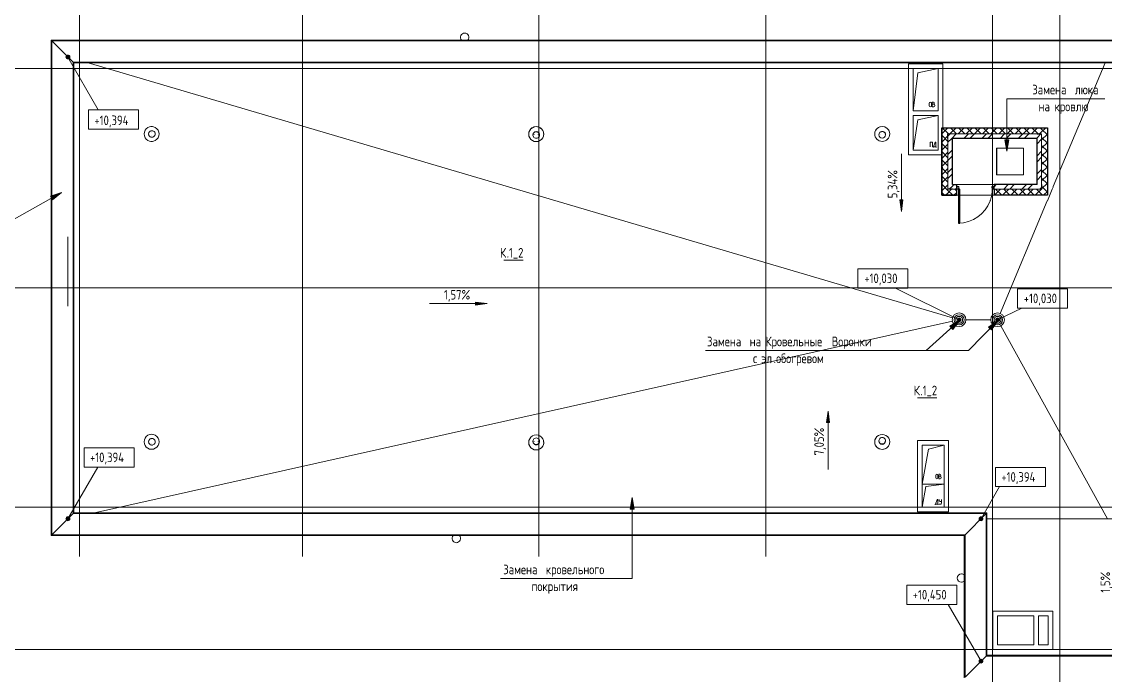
# Model space of a CAD drawing. Header units: millimetres. Extents: x -87434 to 499450, y -468665 to 122144.
# Drawn here: x 407989 to 436174, y 24745 to 41731 of the extents above; entities that cross this region are included whole.
import ezdxf

# ---------------------------------------------------------------- set-up
doc = ezdxf.new("R2010")
doc.units = ezdxf.units.MM
doc.linetypes.add('ADSK_Линия сетки', pattern=[25, 20, -2.5, 0, -2.5])
for name, color, linetype, lineweight in [('Высотные отметки', 252, 'Continuous', 9), ('Двери', 252, 'Continuous', 9), ('Каркас_Импост', 252, 'Continuous', 9), ('Крыши', 252, 'Continuous', 9), ('Марки крыш', 252, 'Continuous', 20), ('Монтажный зазор', 252, 'Continuous', 9), ('Осветительные приборы', 252, 'Continuous', 18), ('Оси', 252, 'Continuous', 9), ('Панель', 252, 'Continuous', 30), ('Поручни', 252, 'Continuous', 9), ('Специальное оборудование', 252, 'Continuous', 18), ('Стены разрез', 252, 'Continuous', 30), ('Стены штриховка', 252, 'Continuous', 9), ('Типовые аннотации', 252, 'Continuous', 18), ('Тонкие линии', 252, 'Continuous', 18), ('Уклоны в точках', 252, 'Continuous', 9)]:
    doc.layers.add(name, color=color, linetype=linetype, lineweight=lineweight)
doc.layers.add('Стены', color=252, linetype='Continuous')
doc.styles.add('GOST Common_3', font='', dxfattribs={"height": 3.5})
doc.styles.get('GOST Common_3').set_extended_font_data('GOST 2.304 type A')
pattern_1 = [(45, (-35002.24, 20977.94), (-235.7317, 235.7317), []), (45, (-34845.08, 20977.94), (-235.7317, 235.7317), [])]
pattern_2 = [(45, (-35002.24, 20977.94), (-106.066, 106.066), []), (135, (-35002.24, 20977.94), (-106.066, -106.066), [])]
pattern_3 = [(0, (-35002.24, 20977.94), (406.4, 101.6), [33.528, -271.272, 33.528, -271.272, -1625.6]), (0, (-35002.24, 20977.94), (406.4, 101.6), [-609.6, 33.528, -576.072, 33.528, -271.272, -711.2]), (0, (-35002.24, 20977.94), (406.4, 101.6), [-1524, 33.528, -169.672, 33.528, -474.472]), (120, (-34849.84, 21028.74), (-291.1882, 301.15272), [33.528, -271.272, 33.528, -271.272, -1625.6]), (120, (-34849.84, 21028.74), (-291.1882, 301.15272), [-609.6, 33.528, -576.072, 33.528, -271.272, -711.2]), (120, (-34849.84, 21028.74), (-291.1882, 301.15272), [-1524, 33.528, -169.672, 33.528, -474.472]), (240, (-34799.04, 21231.94), (-115.2118, -402.75272), [33.528, -271.272, 33.528, -271.272, -1625.6]), (240, (-34799.04, 21231.94), (-115.2118, -402.75272), [-609.6, 33.528, -576.072, 33.528, -271.272, -711.2]), (240, (-34799.04, 21231.94), (-115.2118, -402.75272), [-1524, 33.528, -169.672, 33.528, -474.472])]

# ---------------------------------------------------------------- blocks, each defined once
blk = doc.blocks.new('AC_Дверь_Однопольная_Стальная_без фурнитуры_ - Дн-13л__1_ 2000х980 Л-5254574-Маркировочный план кровли')
at = {"layer": 'Каркас_Импост'}
for p, q in [((-440, 60), (-470, 60)), ((-470, 60), (-470, -10)), ((-440, 20), (-440, 60)), ((-430, 20), (-440, 20)), ((-430, -10), (-430, 20)), ((440, 20), (430, 20)), ((430, 20), (430, -10)), ((470, 60), (440, 60)), ((440, 60), (440, 20)), ((470, -10), (470, 60)), ((-470, -10), (-430, -10)), ((430, -10), (470, -10))]:
    blk.add_line(p, q, dxfattribs=at)
at = {"layer": 'Монтажный зазор'}
for p, q in [((-470, 60), (-490, 60)), ((-490, 60), (-490, -10)), ((-470, -10), (-470, 60)), ((490, 60), (470, 60)), ((470, 60), (470, -10)), ((490, -10), (490, 60)), ((-490, -10), (-470, -10)), ((470, -10), (490, -10))]:
    blk.add_line(p, q, dxfattribs=at)
at = {"layer": 'Панель'}
for p, q in [((440, 940), (400, 940)), ((400, 940), (400, 363)), ((440, 363), (440, 940)), ((400, 358), (400, 357)), ((400, 357), (400, 347)), ((400, 347), (400, 345)), ((400, 345), (400, 341)), ((400, 341), (400, 212)), ((440, 357), (440, 358)), ((440, 347), (440, 357)), ((440, 345), (440, 347)), ((440, 341), (440, 345)), ((440, 212), (440, 341)), ((400, 212), (400, 60)), ((400, 60), (440, 60)), ((440, 60), (440, 212))]:
    blk.add_line(p, q, dxfattribs=at)
at = {"layer": 'Панель', "lineweight": 9}
for start, end in [(90, 159.8251), (161.3176, 170.0334), (161.0801, 161.3176), (160.2282, 160.9062), (160.9062, 161.0801), (170.0334, 180)]:
    blk.add_arc((440, 60), 880, start, end, dxfattribs=at)
blk = doc.blocks.new('TN_Воронка ТехноНИКОЛЬ с обжимным фланцем_ПВХ - Воронка с обжимным металлическим фланцем с обогревом Ø110х450мм-4655439-Маркировочный план кровли')
at = {"layer": 'Специальное оборудование', "flags": 128}
for points in [[(90, 0), (90, 4), (90, 7), (89, 11), (89, 14), (88, 18), (87, 21), (86, 25), (85, 28), (84, 32), (83, 35), (81, 38), (80, 42), (78, 45), (76, 48), (74, 51), (72, 54), (70, 57), (68, 59), (65, 62), (63, 64), (60, 67), (57, 69), (54, 72), (52, 74), (49, 76), (45, 78), (42, 79), (39, 81), (36, 82), (33, 84), (29, 85), (26, 86), (22, 87), (19, 88), (15, 89), (12, 89), (8, 90), (5, 90), (1, 90), (-3, 90), (-6, 90), (-10, 89), (-13, 89), (-17, 88), (-20, 88), (-24, 87), (-27, 86), (-31, 84), (-34, 83), (-37, 82), (-41, 80), (-44, 78), (-47, 77), (-50, 75), (-53, 73), (-56, 70), (-59, 68), (-61, 66), (-64, 63), (-66, 61), (-69, 58), (-71, 55), (-73, 52), (-75, 49), (-77, 46), (-79, 43), (-80, 40), (-82, 37), (-83, 33), (-85, 30), (-86, 27), (-87, 23), (-88, 20), (-88, 16), (-89, 13), (-89, 9), (-90, 6), (-90, 2), (-90, 0)], [(-90, 0), (-90, -4), (-90, -7), (-89, -11), (-89, -14), (-88, -18), (-87, -21), (-86, -25), (-85, -28), (-84, -32), (-83, -35), (-81, -38), (-80, -42), (-78, -45), (-76, -48), (-74, -51), (-72, -54), (-70, -57), (-68, -59), (-65, -62), (-63, -64), (-60, -67), (-57, -69), (-54, -72), (-52, -74), (-49, -76), (-45, -78), (-42, -79), (-39, -81), (-36, -82), (-33, -84), (-29, -85), (-26, -86), (-22, -87), (-19, -88), (-15, -89), (-12, -89), (-8, -90), (-5, -90), (-1, -90), (3, -90), (6, -90), (10, -89), (13, -89), (17, -88), (20, -88), (24, -87), (27, -86), (31, -84), (34, -83), (37, -82), (41, -80), (44, -78), (47, -77), (50, -75), (53, -73), (56, -70), (59, -68), (61, -66), (64, -63), (66, -61), (69, -58), (71, -55), (73, -52), (75, -49), (77, -46), (79, -43), (80, -40), (82, -37), (83, -33), (85, -30), (86, -27), (87, -23), (88, -20), (88, -16), (89, -13), (89, -9), (90, -6), (90, -2), (90, 0)]]:
    blk.add_lwpolyline(points, dxfattribs=at)
at = {"layer": 'Специальное оборудование'}
for radius, start, end in [(178, 360, 180), (178, 180, 360), (130, 360, 180), (130, 180, 360)]:
    blk.add_arc((0, 0), radius, start, end, dxfattribs=at)
blk = doc.blocks.new('Люк под покраску в потолок_Гиппократ _1_ - 700x700-4126094-Маркировочный план кровли')
at = {"layer": 'Двери'}
for p, q in [((0, 700), (0, 0)), ((700, 700), (0, 700)), ((4, 4), (4, 696)), ((696, 696), (4, 696)), ((4, 696), (4, 4)), ((696, 696), (4, 696)), ((6, 6), (6, 694)), ((694, 694), (6, 694)), ((694, 694), (694, 6)), ((696, 696), (696, 4)), ((696, 4), (696, 696)), ((700, 0), (700, 700)), ((696, 4), (4, 4)), ((4, 4), (696, 4)), ((694, 6), (6, 6)), ((0, 0), (700, 0))]:
    blk.add_line(p, q, dxfattribs=at)
blk = doc.blocks.new('TN_Аэратор кровельный ТехноНИКОЛЬ ЭКО_Тип 2 - Аэратор кровельный ТехноНИКОЛЬ ЭКО 110x470мм-5235709-Маркировочный план кровли')
at = {"layer": 'Специальное оборудование'}
for p, q in [((-24460, 17255), (-24460, 17255)), ((-24455, 17110), (-24456, 17110)), ((-24456, 17010), (-24455, 17010)), ((-24453, 17145), (-24455, 17145)), ((-24455, 16975), (-24453, 16975)), ((-24460, 16865), (-24460, 16865))]:
    blk.add_line(p, q, dxfattribs=at)
for centre, major_axis, start_param, end_param in [((-24460, 17060), (0, 195), 4.712389, 7.853982), ((-24460, 17060), (0, 195), 6.162355, 6.404016), ((-24460, 17060), (0, 195), 1.570796, 4.712389), ((-24455, 17060), (0, 85), 6.108652, 7.853982), ((-24455, 17060), (0, 85), 1.570796, 3.316126), ((-24453, 17060), (0, 85), 4.712389, 7.853982), ((-24453, 17060), (0, 85), 1.570796, 4.712389), ((-24460, 17060), (0, 195), 3.020762, 3.262423)]:
    blk.add_ellipse(centre, major_axis=major_axis, ratio=0.999876, start_param=start_param, end_param=end_param, dxfattribs=at)
blk = doc.blocks.new('TN_Аэратор кровельный ТехноНИКОЛЬ ЭКО_Тип 2 - Аэратор кровельный ТехноНИКОЛЬ ЭКО 110x470мм-V14-Маркировочный план кровли')
at = {"layer": 'Специальное оборудование'}
for p, q in [((-14651, 17043), (-14651, 17043)), ((-14541, 17074), (-14541, 17066)), ((-14506, 17066), (-14506, 17059)), ((-14406, 17059), (-14406, 17066)), ((-14371, 17066), (-14371, 17074)), ((-14261, 17043), (-14261, 17043))]:
    blk.add_line(p, q, dxfattribs=at)
for centre, major_axis, start_param, end_param in [((-14456, 17043), (195, 0), 1.570796, 4.712389), ((-14456, 17043), (-195, 0), 1.570796, 4.712389), ((-14456, 17043), (-195, 0), 6.162355, 7.853982), ((-14456, 17066), (85, 0), 2.96706, 4.712389), ((-14456, 17074), (85, 0), 1.570796, 4.712389), ((-14456, 17043), (65, 0), 4.248223, 4.712389), ((-14456, 17074), (85, 0), 4.712389, 7.853982), ((-14456, 17066), (85, 0), 4.712389, 6.457718), ((-14456, 17043), (195, 0), 4.712389, 6.404016), ((-14456, 17043), (65, 0), 4.712389, 5.176555)]:
    blk.add_ellipse(centre, major_axis=major_axis, ratio=0.997525, start_param=start_param, end_param=end_param, dxfattribs=at)
blk = doc.blocks.new('TN_Аэратор кровельный ТехноНИКОЛЬ ЭКО_Тип 2 - Аэратор кровельный ТехноНИКОЛЬ ЭКО 110x470мм-V15-Маркировочный план кровли')
at = {"layer": 'Специальное оборудование'}
for p, q in [((-14651, 25055), (-14651, 25055)), ((-14541, 25038), (-14541, 25032)), ((-14506, 25043), (-14506, 25038)), ((-14406, 25038), (-14406, 25043)), ((-14371, 25032), (-14371, 25038)), ((-14261, 25055), (-14261, 25055))]:
    blk.add_line(p, q, dxfattribs=at)
for centre, major_axis, start_param, end_param in [((-14456, 25055), (195, 0), 1.570796, 4.712389), ((-14456, 25055), (195, 0), 1.570796, 2.779101), ((-14456, 25038), (85, 0), 1.570796, 3.316126), ((-14456, 25032), (85, 0), 1.570796, 4.712389), ((-14456, 25055), (-195, 0), 1.570796, 4.712389), ((-14456, 25055), (195, 0), 0.362491, 1.570796), ((-14456, 25038), (85, 0), 6.108652, 7.853982), ((-14456, 25032), (-85, 0), 1.570796, 4.712389), ((-14456, 25055), (195, 0), 3.020762, 3.262423), ((-14456, 25055), (195, 0), 6.162355, 6.404016)]:
    blk.add_ellipse(centre, major_axis=major_axis, ratio=0.99858, start_param=start_param, end_param=end_param, dxfattribs=at)
blk = doc.blocks.new('TN_Аэратор кровельный ТехноНИКОЛЬ ЭКО_Тип 2 - Аэратор кровельный ТехноНИКОЛЬ ЭКО 110x470мм-V16-Маркировочный план кровли')
at = {"layer": 'Специальное оборудование'}
for p, q in [((-5651, 25061), (-5651, 25060)), ((-5541, 25043), (-5541, 25037)), ((-5506, 25048), (-5506, 25043)), ((-5406, 25043), (-5406, 25048)), ((-5371, 25037), (-5371, 25043)), ((-5261, 25060), (-5261, 25061))]:
    blk.add_line(p, q, dxfattribs=at)
for centre, major_axis, start_param, end_param in [((-5456, 25060), (195, 0), 0, 3.141593), ((-5456, 25061), (195, 0), 0.241661, 2.899932), ((-5456, 25043), (85, 0), 0, 3.141593), ((-5456, 25037), (85, 0), 0, 3.141593), ((-5456, 25060), (195, 0), 3.141593, 6.283185), ((-5456, 25037), (85, 0), 3.141593, 6.283185)]:
    blk.add_ellipse(centre, major_axis=major_axis, ratio=0.99858, start_param=start_param, end_param=end_param, dxfattribs=at)
blk = doc.blocks.new('TN_Аэратор кровельный ТехноНИКОЛЬ ЭКО_Тип 2 - Аэратор кровельный ТехноНИКОЛЬ ЭКО 110x470мм-V17-Маркировочный план кровли')
at = {"layer": 'Специальное оборудование'}
for p, q in [((-5651, 17057), (-5651, 17057)), ((-5541, 17088), (-5541, 17080)), ((-5506, 17080), (-5506, 17073)), ((-5406, 17073), (-5406, 17080)), ((-5371, 17080), (-5371, 17088)), ((-5261, 17057), (-5261, 17057))]:
    blk.add_line(p, q, dxfattribs=at)
for centre, major_axis, start_param, end_param in [((-5456, 17057), (195, 0), 0, 3.141593), ((-5456, 17057), (195, 0), 3.141593, 6.283185), ((-5456, 17057), (195, 0), 3.383254, 6.041524), ((-5456, 17088), (85, 0), 0, 3.141593), ((-5456, 17088), (85, 0), 3.141593, 6.283185), ((-5456, 17080), (85, 0), 3.141593, 6.283185), ((-5456, 17057), (65, 0), 4.174724, 5.250054)]:
    blk.add_ellipse(centre, major_axis=major_axis, ratio=0.997525, start_param=start_param, end_param=end_param, dxfattribs=at)
blk = doc.blocks.new('Ограждение - Ограждение-5288430-Маркировочный план кровли')
at = {"layer": 'Поручни'}
for p, q in [((-27053, 27477), (-27074, 27498)), ((28002, 27498), (-27074, 27498)), ((-27074, 27498), (-27053, 27477)), ((-27074, 27498), (-27074, 14622)), ((-26503, 26927), (-27053, 27477)), ((27981, 27477), (-27053, 27477)), ((-27053, 27477), (-26503, 26927)), ((-27053, 27477), (-27053, 14643)), ((-26482, 26906), (-26503, 26927)), ((27431, 26927), (-26503, 26927)), ((-26503, 26927), (-26482, 26906)), ((-26503, 26927), (-26503, 15193)), ((27410, 26906), (-26482, 26906)), ((-26482, 26906), (-26482, 15214)), ((-27053, 14643), (-26503, 15193)), ((-26503, 15193), (-27053, 14643)), ((-26503, 15193), (-26482, 15214)), ((-26482, 15214), (-26503, 15193)), ((-26503, 15193), (-2753, 15193)), ((-26482, 15214), (-2732, 15214)), ((-3303, 14643), (-2753, 15193)), ((-2753, 15193), (-3303, 14643)), ((-2753, 15193), (-2732, 15214)), ((-2732, 15214), (-2753, 15193)), ((-2753, 15193), (-2753, 11493)), ((-2732, 15214), (-2732, 11514)), ((-27074, 14622), (-27053, 14643)), ((-27053, 14643), (-27074, 14622)), ((-27074, 14622), (-3324, 14622)), ((-27053, 14643), (-3303, 14643)), ((-3324, 14622), (-3303, 14643)), ((-3303, 14643), (-3324, 14622)), ((-3324, 14622), (-3324, 10922)), ((-3303, 14643), (-3303, 10943)), ((-3303, 10943), (-2753, 11493)), ((-2753, 11493), (-3303, 10943)), ((-2753, 11493), (-2732, 11514)), ((-2732, 11514), (-2753, 11493)), ((-2753, 11493), (3681, 11493)), ((-2732, 11514), (3660, 11514))]:
    blk.add_line(p, q, dxfattribs=at)
blk = doc.blocks.new('ADSK_Светильник_Круглый_Накладной - 2_Светильник светодиодный накладной ZCS S 25Вт 65 4000 WH _2 позиция_-V30-Маркировочный план кровли')
at = {"layer": 'Осветительные приборы'}
for start, end in [(47.6304, 180), (180, 312.3696)]:
    blk.add_arc((0, 0), 110, start, end, dxfattribs=at)
blk = doc.blocks.new('ADSK_Светильник_Круглый_Накладной - 2_Светильник светодиодный накладной ZCS S 25Вт 65 4000 WH _2 позиция_-V31-Маркировочный план кровли')
at = {"layer": 'Осветительные приборы'}
for start, end in [(360, 180), (180, 222.3696), (317.6304, 360)]:
    blk.add_arc((0, 0), 110, start, end, dxfattribs=at)
blk = doc.blocks.new('ADSK_Светильник_Круглый_Накладной - 2_Светильник светодиодный накладной ZCS S 25Вт 65 4000 WH _2 позиция_-V32-Маркировочный план кровли')
at = {"layer": 'Осветительные приборы'}
for start, end in [(360, 132.3696), (227.6304, 360)]:
    blk.add_arc((0, 0), 110, start, end, dxfattribs=at)
blk = doc.blocks.new('Высотные отметки - Рамка-12095-Маркировочный план кровли')
at = {"layer": 'Типовые аннотации', "lineweight": 20}
for p, q in [((-6.5, 0), (-6.5, 5)), ((-6.5, 5), (6.5, 5)), ((6.5, 5), (6.5, 0)), ((6.5, 0), (-6.5, 0))]:
    blk.add_line(p, q, dxfattribs=at)
blk = doc.blocks.new('ADSK_Аннотация_Текст_сВыноской - Текст с выноской-1519958-Маркировочный план кровли')
at = {"layer": 'Типовые аннотации', "lineweight": 20}
blk.add_line((-15, 0), (15, 0), dxfattribs=at)
blk = doc.blocks.new('ADSK_Аннотация_Текст_сВыноской - Текст с выноской-1520432-Маркировочный план кровли')
at = {"layer": 'Типовые аннотации', "lineweight": 20}
blk.add_line((-10, 0), (10, 0), dxfattribs=at)
blk = doc.blocks.new('ADSK_Марка_Крыша - Экземпляр_ADSK_Позиция-153527-Маркировочный план кровли')
at = {"layer": 'Марки крыш'}
blk.add_line((-2.5, 0), (2.5, 0), dxfattribs=at)
blk = doc.blocks.new('ADSK_Аннотация_Текст_сВыноской - Текст с выноской-3909399-Маркировочный план кровли')
at = {"layer": 'Типовые аннотации', "lineweight": 20}
blk.add_line((-22.5, 0), (22.5, 0), dxfattribs=at)
blk = doc.blocks.new('Кровля_Живописная')
at = {"layer": 'Высотные отметки'}
h = blk.add_hatch(color=256, dxfattribs=at)
edge = h.paths.add_edge_path()
edge.add_arc((-61638, 48038), 50, 0, 360)
h = blk.add_hatch(color=256, dxfattribs=at)
edge = h.paths.add_edge_path()
edge.add_arc((-38458, 41208), 50, 0, 360)
h = blk.add_hatch(color=256, dxfattribs=at)
edge = h.paths.add_edge_path()
edge.add_arc((-37458, 41208), 50, 0, 360)
h = blk.add_hatch(color=256, dxfattribs=at)
edge = h.paths.add_edge_path()
edge.add_arc((-61638, 36038), 50, 0, 360)
h = blk.add_hatch(color=256, dxfattribs=at)
edge = h.paths.add_edge_path()
edge.add_arc((-37888, 36038), 50, 0, 360)
h = blk.add_hatch(color=256, dxfattribs=at)
edge = h.paths.add_edge_path()
edge.add_arc((-37888, 32338), 50, 0, 360)
at = {"layer": 'Стены разрез', "lineweight": 9, "true_color": 0x636466}
h = blk.add_hatch(dxfattribs=at)
h.set_pattern_fill('FP_21', color=251, style=0, pattern_type=2)
h.set_pattern_definition(pattern_3)
h.paths.add_polyline_path([(-38904, 44452), (-38902, 44452), (-38902, 46192), (-38904, 46192), (-38904, 44600)])
h = blk.add_hatch(dxfattribs=at)
h.set_pattern_fill('FP_21', color=251, style=0, pattern_type=2)
h.set_pattern_definition(pattern_3)
h.paths.add_polyline_path([(-36162, 46192), (-36162, 46194), (-38902, 46194), (-38902, 46192), (-36224, 46192)])
at = {"layer": 'Стены разрез', "lineweight": 9}
h = blk.add_hatch(dxfattribs=at)
h.set_pattern_fill('FP_20', color=256, style=0, pattern_type=2)
h.set_pattern_definition(pattern_2)
h.paths.add_polyline_path([(-38902, 46042), (-36312, 46042), (-36312, 46192), (-38902, 46192), (-38902, 46098)])
at = {"layer": 'Стены разрез', "lineweight": 9, "true_color": 0x636466}
h = blk.add_hatch(dxfattribs=at)
h.set_pattern_fill('FP_20', color=251, style=0, pattern_type=2)
h.set_pattern_definition(pattern_2)
h.paths.add_polyline_path([(-38752, 44452), (-38752, 46042), (-38902, 46042), (-38902, 44452)])
at = {"layer": 'Стены разрез', "lineweight": 9}
h = blk.add_hatch(dxfattribs=at)
h.set_pattern_fill('FP_19', color=256, style=0, pattern_type=2)
h.set_pattern_definition(pattern_1)
h.paths.add_polyline_path([(-36432, 45922), (-36432, 46042), (-38752, 46042), (-38752, 45922), (-36689, 45922)])
h = blk.add_hatch(dxfattribs=at)
h.set_pattern_fill('FP_19', color=256, style=0, pattern_type=2)
h.set_pattern_definition(pattern_1)
h.paths.add_polyline_path([(-36312, 44722), (-36312, 46042), (-36432, 46042), (-36432, 44722), (-36317, 44722)])
h = blk.add_hatch(dxfattribs=at)
h.set_pattern_fill('FP_20', color=256, style=0, pattern_type=2)
h.set_pattern_definition(pattern_2)
h.paths.add_polyline_path([(-36312, 44602), (-36162, 44602), (-36162, 46192), (-36312, 46192), (-36312, 44722)])
at = {"layer": 'Стены разрез', "lineweight": 9, "true_color": 0x636466}
h = blk.add_hatch(dxfattribs=at)
h.set_pattern_fill('FP_19', color=251, style=0, pattern_type=2)
h.set_pattern_definition(pattern_1)
h.paths.add_polyline_path([(-38752, 44602), (-38632, 44602), (-38632, 45922), (-38752, 45922), (-38752, 45199)])
at = {"layer": 'Стены разрез', "lineweight": 9}
h = blk.add_hatch(dxfattribs=at)
h.set_pattern_fill('FP_21', color=256, style=0, pattern_type=2)
h.set_pattern_definition(pattern_3)
h.paths.add_polyline_path([(-36689, 44450), (-36162, 44450), (-36162, 44452), (-37546, 44452), (-37546, 44602), (-37548, 44602), (-37548, 44450), (-37061, 44450)])
h.paths.add_polyline_path([(-38902, 44450), (-38528, 44450), (-38528, 44602), (-38530, 44602), (-38530, 44452), (-38902, 44452)])
h = blk.add_hatch(dxfattribs=at)
h.set_pattern_fill('FP_20', color=256, style=0, pattern_type=2)
h.set_pattern_definition(pattern_2)
h.paths.add_polyline_path([(-37061, 44452), (-36162, 44452), (-36162, 44602), (-37546, 44602), (-37546, 44452), (-37433, 44452)])
h.paths.add_polyline_path([(-38550, 44452), (-38530, 44452), (-38530, 44602), (-38752, 44602), (-38752, 44452)])
h = blk.add_hatch(dxfattribs=at)
h.set_pattern_fill('FP_19', color=256, style=0, pattern_type=2)
h.set_pattern_definition(pattern_1)
h.paths.add_polyline_path([(-36312, 44602), (-36312, 44722), (-37548, 44722), (-37548, 44602), (-36317, 44602)])
h.paths.add_polyline_path([(-38632, 44602), (-38528, 44602), (-38528, 44722), (-38632, 44722)])
at = {"layer": 'Типовые аннотации', "lineweight": 20, "true_color": 0x636466}
blk.add_hatch(color=251, dxfattribs=at).paths.add_polyline_path([(-37220, 45587), (-37167, 45887), (-37273, 45887)])
at = {"layer": 'Типовые аннотации', "lineweight": 20}
for points in [[(-61805, 44521), (-62092, 44419), (-62040, 44327)], [(-38439, 41200), (-38697, 41039), (-38626, 40960)], [(-37443, 41197), (-37691, 41020), (-37615, 40946)], [(-46962, 36587), (-47015, 36287), (-46910, 36287)]]:
    blk.add_hatch(color=256, dxfattribs=at).paths.add_polyline_path(points)
at = {"layer": 'Уклоны в точках'}
for points in [[(-39958, 44023), (-39919, 44323), (-39998, 44323)], [(-50734, 41629), (-51034, 41668), (-51034, 41589)], [(-41867, 38837), (-41907, 38537), (-41828, 38537)]]:
    blk.add_hatch(color=256, dxfattribs=at).paths.add_polyline_path(points)
at = {"color": 251, "lineweight": 18, "true_color": 0x636466}
for p, q in [((-39152, 45823), (-39209, 45823)), ((-39209, 45703), (-39209, 45823)), ((-39152, 45703), (-39152, 45823)), ((-39137, 45703), (-39137, 45688)), ((-39127, 45703), (-39137, 45703)), ((-39083, 45823), (-39127, 45703)), ((-39127, 45703), (-39063, 45703)), ((-39063, 45823), (-39083, 45823)), ((-39063, 45703), (-39063, 45823)), ((-39063, 45703), (-39053, 45703)), ((-39053, 45703), (-39053, 45688)), ((-39421, 36938), (-39421, 37953)), ((-39421, 37953), (-38851, 37953)), ((-39421, 36938), (-39255, 37847)), ((-38851, 37953), (-39255, 37847)), ((-38851, 37953), (-38851, 36938)), ((-39421, 36338), (-39421, 36938)), ((-39421, 36938), (-38851, 36938)), ((-38851, 36938), (-39421, 36938)), ((-39327, 36876), (-38851, 36938)), ((-39068, 37103), (-39068, 37166)), ((-39010, 37103), (-39010, 37166)), ((-38960, 37195), (-38990, 37195)), ((-38990, 37195), (-38990, 37075)), ((-38957, 37141), (-38990, 37141)), ((-38990, 37075), (-38954, 37075)), ((-38937, 37161), (-38937, 37171)), ((-38927, 37101), (-38927, 37111)), ((-38851, 36938), (-38851, 36338)), ((-39421, 36338), (-39327, 36876)), ((-39082, 36419), (-39082, 36404)), ((-39072, 36419), (-39082, 36419)), ((-39029, 36539), (-39072, 36419)), ((-39072, 36419), (-39009, 36419)), ((-39009, 36539), (-39029, 36539)), ((-39009, 36419), (-39009, 36539)), ((-39009, 36419), (-38999, 36419)), ((-38999, 36419), (-38999, 36404)), ((-38975, 36505), (-38975, 36539)), ((-38975, 36419), (-38938, 36419)), ((-38918, 36485), (-38955, 36485)), ((-38918, 36439), (-38918, 36539)), ((-38851, 36338), (-39421, 36338))]:
    blk.add_line(p, q, dxfattribs=at)
for centre, radius, start, end in [((-39039, 37166), 28.7, 0, 180), ((-39039, 37103), 28.7, 180, 0), ((-38960, 37171), 23.3, 0, 90), ((-38957, 37161), 20, 270, 0), ((-38957, 37111), 30, 0, 90), ((-38954, 37101), 26.7, 270, 0), ((-38955, 36505), 20, 180, 270), ((-38938, 36439), 20, 270, 0)]:
    blk.add_arc(centre, radius, start, end, dxfattribs=at)
at = {"layer": 'Высотные отметки', "lineweight": 20}
for p, q in [((-61638, 48038), (-60847, 46667)), ((-60847, 46667), (-60453, 46667)), ((-40114, 42034), (-40439, 42034)), ((-38458, 41208), (-40114, 42034)), ((-37458, 41208), (-36823, 41513)), ((-36823, 41513), (-36291, 41513)), ((-61638, 36038), (-60863, 37382)), ((-60863, 37382), (-60567, 37382)), ((-37888, 36038), (-37407, 36872)), ((-37407, 36872), (-36865, 36872)), ((-38740, 33813), (-39168, 33813)), ((-37888, 32338), (-38740, 33813))]:
    blk.add_line(p, q, dxfattribs=at)
at = {"layer": 'Высотные отметки'}
for centre in [(-61638, 48038), (-38458, 41208), (-37458, 41208), (-61638, 36038), (-37888, 36038), (-37888, 32338)]:
    blk.add_circle(centre, 50, dxfattribs=at)
at = {"layer": 'Крыши'}
for p, q in [((-38628, 41258), (-61115, 47884)), ((-34663, 47884), (-36009, 44669)), ((-36038, 44600), (-36162, 44303)), ((-36015, 44654), (-36038, 44600)), ((-36014, 44658), (-36015, 44655)), ((-36013, 44660), (-36013, 44659)), ((-36011, 44665), (-36012, 44663)), ((-36010, 44667), (-36011, 44665)), ((-36009, 44668), (-36010, 44667)), ((-36164, 44299), (-37390, 41371)), ((-38631, 41170), (-60947, 36192)), ((-37636, 41208), (-38281, 41208)), ((-37372, 41053), (-34598, 36038)), ((-34598, 36038), (-37734, 36038)), ((-37734, 36038), (-31342, 36038))]:
    blk.add_line(p, q, dxfattribs=at)
at = {"layer": 'Крыши', "color": 251, "true_color": 0x636466}
blk.add_line((-38628, 44722), (-38628, 45922), dxfattribs=at)
at = {"layer": 'Оси', "linetype": 'ADSK_Линия сетки'}
for p, q in [((-61338, 54712), (-61338, 35053)), ((-55538, 54712), (-55538, 35053)), ((-49388, 54712), (-49388, 35053)), ((-43488, 54712), (-43488, 35053)), ((-37588, 54712), (-37588, -12888)), ((-35838, 54712), (-35838, -12888)), ((-1500, 47738), (-75410, 47738)), ((-1500, 42038), (-75410, 42038)), ((-1500, 36338), (-75410, 36338)), ((-27784, 32638), (-75410, 32638))]:
    blk.add_line(p, q, dxfattribs=at)
at = {"layer": 'Стены', "lineweight": 18}
for p, q in [((-39776, 47858), (-38886, 47858)), ((-39776, 45498), (-39776, 47858)), ((-39006, 47738), (-39656, 47738)), ((-39656, 47738), (-39656, 46638)), ((-39006, 46638), (-39006, 47738)), ((-38886, 47858), (-38886, 46344)), ((-39656, 46638), (-39006, 46638)), ((-37583, 33633), (-36023, 33633)), ((-37583, 32643), (-37583, 33633)), ((-36023, 33633), (-36023, 32643)), ((-36513, 33513), (-37463, 33513)), ((-37463, 33513), (-37463, 32763)), ((-36513, 32763), (-36513, 33513)), ((-36143, 33513), (-36393, 33513)), ((-36393, 33513), (-36393, 32763)), ((-36143, 32763), (-36143, 33513)), ((-37463, 32763), (-36513, 32763)), ((-36393, 32763), (-36143, 32763)), ((-36023, 32643), (-37583, 32643))]:
    blk.add_line(p, q, dxfattribs=at)
at = {"layer": 'Стены', "color": 251, "lineweight": 18, "true_color": 0x636466}
for p, q in [((-39656, 46518), (-39656, 45618)), ((-39006, 46518), (-39656, 46518)), ((-39006, 46344), (-39006, 46518)), ((-39006, 45618), (-39006, 46340)), ((-38886, 46340), (-38886, 46194)), ((-39055, 45498), (-39776, 45498)), ((-39656, 45618), (-39055, 45618)), ((-39049, 45618), (-39006, 45618)), ((-39049, 45498), (-38904, 45498)), ((-38528, 44722), (-37548, 44722)), ((-38478, 44450), (-38528, 44450)), ((-37548, 44450), (-38438, 44450)), ((-39541, 38073), (-38731, 38073)), ((-39541, 36218), (-39541, 38073)), ((-38731, 38073), (-38731, 36218)), ((-38851, 37953), (-39421, 37953)), ((-39421, 37953), (-39421, 36338)), ((-38851, 36338), (-38851, 37953)), ((-38731, 36218), (-39541, 36218)), ((-39421, 36338), (-38851, 36338))]:
    blk.add_line(p, q, dxfattribs=at)
at = {"layer": 'Стены разрез', "lineweight": 30}
for p, q in [((-38904, 46194), (-36160, 46194)), ((-36432, 46042), (-36312, 46042)), ((-36160, 46194), (-36160, 44450)), ((-36432, 45922), (-38632, 45922)), ((-36432, 44722), (-36432, 45922)), ((-36432, 44722), (-37548, 44722)), ((-36312, 44722), (-36312, 44602)), ((-36160, 44450), (-37548, 44450))]:
    blk.add_line(p, q, dxfattribs=at)
at = {"layer": 'Стены разрез', "color": 251, "lineweight": 30, "true_color": 0x636466}
for p, q in [((-38904, 44450), (-38904, 46194)), ((-38752, 45922), (-38752, 46042)), ((-38632, 44722), (-38632, 45922)), ((-38632, 44602), (-38752, 44602)), ((-38632, 44722), (-38528, 44722)), ((-38528, 44722), (-38528, 44672)), ((-38528, 44602), (-38528, 44450)), ((-37548, 44722), (-37548, 44672)), ((-37548, 44602), (-37548, 44450)), ((-38904, 44450), (-38528, 44450))]:
    blk.add_line(p, q, dxfattribs=at)
at = {"layer": 'Стены штриховка'}
for p, q in [((-36160, 46192), (-38904, 46192)), ((-36432, 46042), (-38752, 46042)), ((-36312, 44722), (-36312, 46042)), ((-36162, 44450), (-36162, 46194)), ((-37548, 44602), (-36312, 44602)), ((-36160, 44452), (-37546, 44452))]:
    blk.add_line(p, q, dxfattribs=at)
at = {"layer": 'Стены штриховка', "color": 251, "true_color": 0x636466}
for p, q in [((-38902, 46194), (-38902, 44450)), ((-38752, 45922), (-38752, 44602)), ((-38632, 44602), (-38528, 44602)), ((-38530, 44602), (-38530, 44452)), ((-37546, 44452), (-37546, 44602)), ((-38530, 44452), (-38904, 44452))]:
    blk.add_line(p, q, dxfattribs=at)
at = {"layer": 'Типовые аннотации', "lineweight": 20}
for p, q in [((-37220, 46954), (-36665, 46954)), ((-37220, 45587), (-37220, 46954)), ((-61805, 44521), (-63968, 43296)), ((-61805, 44521), (-62092, 44419)), ((-62092, 44419), (-62040, 44327)), ((-62040, 44327), (-61805, 44521)), ((-38439, 41200), (-39316, 40408)), ((-38439, 41200), (-38697, 41039)), ((-38626, 40960), (-38439, 41200)), ((-37443, 41197), (-38216, 40408)), ((-37443, 41197), (-37691, 41020)), ((-37615, 40946), (-37443, 41197)), ((-38697, 41039), (-38626, 40960)), ((-37691, 41020), (-37615, 40946)), ((-38216, 40408), (-40551, 40408)), ((-39316, 40408), (-40551, 40408)), ((-46962, 36587), (-47015, 36287)), ((-46910, 36287), (-46962, 36587)), ((-46962, 36587), (-46962, 34484)), ((-47015, 36287), (-46910, 36287)), ((-46962, 34484), (-47389, 34484))]:
    blk.add_line(p, q, dxfattribs=at)
at = {"layer": 'Типовые аннотации', "color": 251, "lineweight": 20, "true_color": 0x636466}
for p, q in [((-37167, 45887), (-37273, 45887)), ((-37273, 45887), (-37220, 45587)), ((-37220, 45587), (-37167, 45887))]:
    blk.add_line(p, q, dxfattribs=at)
at = {"layer": 'Тонкие линии'}
for p, q in [((-39656, 46638), (-39656, 47738)), ((-39656, 47738), (-39006, 47738)), ((-39006, 47738), (-39531, 47625)), ((-39006, 47738), (-39006, 46638)), ((-39656, 46638), (-39531, 47625)), ((-39234, 46771), (-39234, 46834)), ((-39177, 46771), (-39177, 46834)), ((-39127, 46863), (-39157, 46863)), ((-39157, 46863), (-39157, 46743)), ((-39123, 46809), (-39157, 46809)), ((-39103, 46829), (-39103, 46839)), ((-39006, 46638), (-39656, 46638)), ((-39157, 46743), (-39120, 46743)), ((-39093, 46769), (-39093, 46779)), ((-37482, 45672), (-36782, 45672)), ((-36782, 45672), (-36782, 44972)), ((-36782, 44972), (-37482, 44972)), ((-61638, 41563), (-61638, 43363))]:
    blk.add_line(p, q, dxfattribs=at)
at = {"layer": 'Тонкие линии', "color": 251, "true_color": 0x636466}
for p, q in [((-39656, 45618), (-39656, 46518)), ((-39656, 46518), (-39006, 46518)), ((-39006, 46518), (-39531, 46405)), ((-39006, 46518), (-39006, 45618)), ((-39656, 45618), (-39531, 46405)), ((-37482, 44972), (-37482, 45672)), ((-39006, 45618), (-39656, 45618))]:
    blk.add_line(p, q, dxfattribs=at)
at = {"layer": 'Тонкие линии'}
for centre, radius, start, end in [((-39205, 46834), 28.7, 0, 180), ((-39127, 46839), 23.3, 0, 90), ((-39123, 46829), 20, 270, 0), ((-39123, 46779), 30, 0, 90), ((-39205, 46771), 28.7, 180, 0), ((-39120, 46769), 26.7, 270, 0)]:
    blk.add_arc(centre, radius, start, end, dxfattribs=at)
at = {"layer": 'Уклоны в точках', "lineweight": 20}
for p, q in [((-39958, 45523), (-39958, 44023)), ((-52234, 41629), (-50734, 41629)), ((-41867, 37321), (-41867, 38837))]:
    blk.add_line(p, q, dxfattribs=at)
at = {"layer": 'Уклоны в точках', "color": 251, "true_color": 0x636466}
blk.add_line((-39919, 44323), (-39998, 44323), dxfattribs=at)
at = {"layer": 'Уклоны в точках'}
for p, q in [((-39998, 44323), (-39958, 44023)), ((-39958, 44023), (-39919, 44323)), ((-50734, 41629), (-51034, 41668)), ((-51034, 41668), (-51034, 41589)), ((-51034, 41589), (-50734, 41629)), ((-41867, 38837), (-41907, 38537)), ((-41828, 38537), (-41867, 38837)), ((-41907, 38537), (-41828, 38537))]:
    blk.add_line(p, q, dxfattribs=at)
at = {"layer": 'Высотные отметки', "lineweight": 20, "xscale": 99.99999999999993, "yscale": 99.99999999999993, "zscale": 99.99999999999993, "rotation": 180}
blk.add_blockref('Высотные отметки - Рамка-12095-Маркировочный план кровли', (-60453, 46667), dxfattribs=at)
at = {"layer": 'Высотные отметки', "lineweight": 20, "xscale": 99.99999999999993, "yscale": 99.99999999999993, "zscale": 99.99999999999993}
blk.add_blockref('Высотные отметки - Рамка-12095-Маркировочный план кровли', (-40439, 42034), dxfattribs=at)
at = {"layer": 'Высотные отметки', "lineweight": 20, "extrusion": (0, 0, -1), "xscale": 99.99999999999993, "yscale": 99.99999999999993, "zscale": 99.99999999999993}
for p in [(36291, 41513), (60567, 37382), (36865, 36872)]:
    blk.add_blockref('Высотные отметки - Рамка-12095-Маркировочный план кровли', p, dxfattribs=at)
at = {"layer": 'Двери', "extrusion": (0, 0, -1)}
blk.add_blockref('Люк под покраску в потолок_Гиппократ _1_ - 700x700-4126094-Маркировочный план кровли', (36782, 44972), dxfattribs=at)
at = {"layer": 'Двери', "rotation": 180}
blk.add_blockref('AC_Дверь_Однопольная_Стальная_без фурнитуры_ - Дн-13л__1_ 2000х980 Л-5254574-Маркировочный план кровли', (-38038, 44662), dxfattribs=at)
at = {"layer": 'Марки крыш', "xscale": 99.99999999999993, "yscale": 99.99999999999993, "zscale": 99.99999999999993}
for p in [(-50048, 42757), (-39288, 39178)]:
    blk.add_blockref('ADSK_Марка_Крыша - Экземпляр_ADSK_Позиция-153527-Маркировочный план кровли', p, dxfattribs=at)
at = {"layer": 'Осветительные приборы', "rotation": 90}
for name, p in [('ADSK_Светильник_Круглый_Накладной - 2_Светильник светодиодный накладной ZCS S 25Вт 65 4000 WH _2 позиция_-V32-Маркировочный план кровли', (-51318, 48550)), ('ADSK_Светильник_Круглый_Накладной - 2_Светильник светодиодный накладной ZCS S 25Вт 65 4000 WH _2 позиция_-V30-Маркировочный план кровли', (-51538, 35526)), ('ADSK_Светильник_Круглый_Накладной - 2_Светильник светодиодный накладной ZCS S 25Вт 65 4000 WH _2 позиция_-V31-Маркировочный план кровли', (-38400, 34498))]:
    blk.add_blockref(name, p, dxfattribs=at)
at = {"layer": 'Поручни'}
blk.add_blockref('Ограждение - Ограждение-5288430-Маркировочный план кровли', (-35002, 20978), dxfattribs=at)
at = {"layer": 'Специальное оборудование'}
for name, p in [('TN_Аэратор кровельный ТехноНИКОЛЬ ЭКО_Тип 2 - Аэратор кровельный ТехноНИКОЛЬ ЭКО 110x470мм-5235709-Маркировочный план кровли', (-35002, 28978)), ('TN_Аэратор кровельный ТехноНИКОЛЬ ЭКО_Тип 2 - Аэратор кровельный ТехноНИКОЛЬ ЭКО 110x470мм-V15-Маркировочный план кровли', (-35002, 20978)), ('TN_Воронка ТехноНИКОЛЬ с обжимным фланцем_ПВХ - Воронка с обжимным металлическим фланцем с обогревом Ø110х450мм-4655439-Маркировочный план кровли', (-38458, 41208)), ('TN_Воронка ТехноНИКОЛЬ с обжимным фланцем_ПВХ - Воронка с обжимным металлическим фланцем с обогревом Ø110х450мм-4655439-Маркировочный план кровли', (-37458, 41208)), ('TN_Аэратор кровельный ТехноНИКОЛЬ ЭКО_Тип 2 - Аэратор кровельный ТехноНИКОЛЬ ЭКО 110x470мм-5235709-Маркировочный план кровли', (-35002, 20978)), ('TN_Аэратор кровельный ТехноНИКОЛЬ ЭКО_Тип 2 - Аэратор кровельный ТехноНИКОЛЬ ЭКО 110x470мм-V14-Маркировочный план кровли', (-35002, 20978)), ('TN_Аэратор кровельный ТехноНИКОЛЬ ЭКО_Тип 2 - Аэратор кровельный ТехноНИКОЛЬ ЭКО 110x470мм-V17-Маркировочный план кровли', (-35002, 20978))]:
    blk.add_blockref(name, p, dxfattribs=at)
at = {"layer": 'Специальное оборудование', "color": 251, "true_color": 0x636466}
blk.add_blockref('TN_Аэратор кровельный ТехноНИКОЛЬ ЭКО_Тип 2 - Аэратор кровельный ТехноНИКОЛЬ ЭКО 110x470мм-V16-Маркировочный план кровли', (-35002, 20978), dxfattribs=at)
at = {"layer": 'Типовые аннотации', "lineweight": 20}
for name, p, xscale, yscale, zscale in [('ADSK_Аннотация_Текст_сВыноской - Текст с выноской-1520432-Маркировочный план кровли', (-35665, 46954), 100, 100, 100), ('ADSK_Аннотация_Текст_сВыноской - Текст с выноской-1519958-Маркировочный план кровли', (-48889, 34484), 100, 100, 100), ('Высотные отметки - Рамка-12095-Маркировочный план кровли', (-39168, 33813), 99.99999999999993, 99.99999999999993, 99.99999999999993)]:
    blk.add_blockref(name, p, dxfattribs=dict(at, xscale=xscale, yscale=yscale, zscale=zscale))
at = {"layer": 'Типовые аннотации', "lineweight": 20, "xscale": 100, "yscale": 100, "zscale": 100, "rotation": 180}
blk.add_blockref('ADSK_Аннотация_Текст_сВыноской - Текст с выноской-3909399-Маркировочный план кровли', (-42801, 40408), dxfattribs=at)
at = {"layer": 'Высотные отметки', "lineweight": 20, "char_height": 250, "attachment_point": 1, "line_spacing_factor": 1.022761, "style": 'GOST Common_3'}
for s, insert, width in [('+10,394', (-60949, 46518), 1191.74), ('+10,030', (-40924, 42411), 1164.59), ('+10,030', (-36776, 41890), 1164.59), ('+10,394', (-61064, 37758), 1191.74), ('+10,394', (-37361, 37249), 1191.74), ('+10,450', (-39664, 34190), 1191.74)]:
    blk.add_mtext(s, dxfattribs=dict(at, insert=insert, width=width))
at = {"layer": 'Марки крыш', "lineweight": 9, "char_height": 250, "attachment_point": 1, "style": 'GOST Common_3'}
for s, insert, width in [('\\fGOST Common|b0|i0|c204|p34|;\\W.9;К', (-50403, 43075), 216.46), ('.1_2', (-50225, 43075), 656.58), ('\\fGOST Common|b0|i0|c204|p34|;\\W.9;К', (-39643, 39496), 216.46), ('.1_2', (-39465, 39496), 656.58)]:
    blk.add_mtext(s, dxfattribs=dict(at, insert=insert, width=width))
at = {"layer": 'Типовые аннотации', "lineweight": 9, "char_height": 250, "attachment_point": 1, "style": 'GOST Common_3'}
for s, insert, width in [('Замена', (-36556, 47316), 1248.23), ('люка', (-35449, 47316), 844.18), ('на', (-36394, 46877), 411.27), ('кровлю', (-35977, 46877), 1212.15), ('Замена', (-45015, 40770), 1248.23), ('на', (-43907, 40770), 411.27), ('Кровельные', (-43491, 40770), 1991.39), ('Воронки', (-41770, 40770), 1392.53), ('обогревом', (-43218, 40331), 1774.94), ('\\fGOST Common|b0|i0|c204|p34|;\\W.9;с', (-43820, 40331), 165.95), ('эл', (-43605, 40331), 389.62), ('\\fGOST Common|b0|i0|c204|p34|;\\W.9;.', (-43284, 40331), 79.37), ('Замена', (-50316, 34846), 1248.23), ('кровельного', (-49208, 34846), 2142.91), ('покрытия', (-49582, 34407), 1630.63)]:
    blk.add_mtext(s, dxfattribs=dict(at, insert=insert, width=width))
at = {"layer": 'Уклоны в точках', "color": 251, "lineweight": 20, "true_color": 0x636466, "insert": (-40315, 44365), "char_height": 250, "width": 977.53, "attachment_point": 1, "rotation": 90, "line_spacing_factor": 1.022761, "style": 'GOST Common_3'}
blk.add_mtext('5,34%', dxfattribs=at)
at = {"layer": 'Уклоны в точках', "lineweight": 20, "insert": (-51858, 41985), "char_height": 250, "width": 899.09, "attachment_point": 1, "line_spacing_factor": 1.022761, "style": 'GOST Common_3'}
blk.add_mtext('1,57%', dxfattribs=at)
at = {"layer": 'Уклоны в точках', "lineweight": 20, "char_height": 250, "attachment_point": 1, "rotation": 90, "line_spacing_factor": 1.022761, "style": 'GOST Common_3'}
for s, insert, width in [('7,05%', (-42224, 37683), 950.38), ('1,5%', (-34779, 34118), 712.03)]:
    blk.add_mtext(s, dxfattribs=dict(at, insert=insert, width=width))

msp = doc.modelspace()

# ---------------------------------------------------------------- block references
at = {"color": 0}
msp.add_blockref('Кровля_Живописная', (470829.95926, -7224.74798), dxfattribs=at)

doc.saveas('drawing.dxf')
